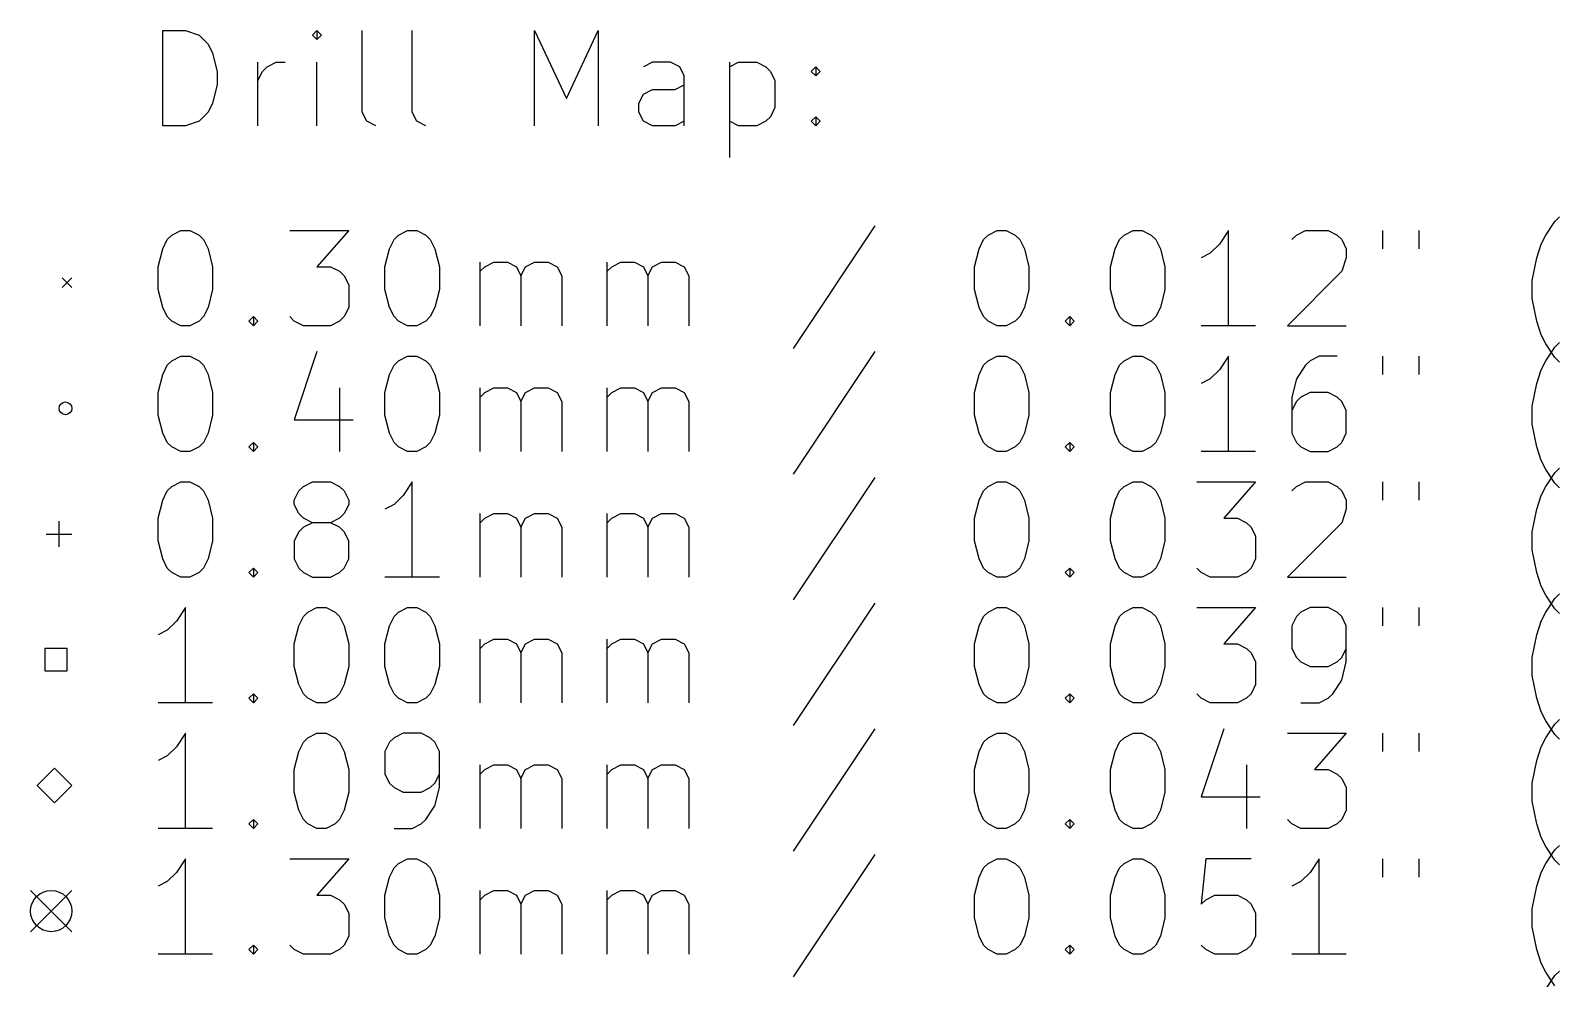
# Model space of a CAD drawing. Extents: x 77 to 225, y -213 to -36.
# Drawn here: x 79.85 to 128.02, y -182.65 to -152.78 of the extents above; entities that cross this region are included whole.
import ezdxf

# ---------------------------------------------------------------- set-up
doc = ezdxf.new("R2010")
doc.units = 0
doc.layers.add('BLACK', color=7, linetype='CONTINUOUS')

msp = doc.modelspace()

# ---------------------------------------------------------------- linework, layer by layer
at = {"layer": 'BLACK', "linetype": 'CONTINUOUS'}
for p, q in [((84.0193, -155.784), (84.0193, -152.784)), ((84.0193, -152.784), (84.7336, -152.784)), ((84.7336, -152.784), (85.1621, -152.927)), ((85.1621, -152.927), (85.4479, -153.213)), ((88.8764, -152.784), (88.7336, -152.927)), ((88.7336, -152.927), (88.8764, -153.07)), ((89.0193, -152.927), (88.8764, -152.784)), ((88.8764, -152.784), (88.8764, -153.07)), ((88.8764, -153.07), (89.0193, -152.927)), ((90.305, -155.356), (90.305, -152.784)), ((91.8764, -155.356), (91.8764, -152.784)), ((95.7336, -155.784), (95.7336, -152.784)), ((95.7336, -152.784), (96.7336, -154.927)), ((96.7336, -154.927), (97.7336, -152.784)), ((97.7336, -152.784), (97.7336, -155.784)), ((85.4479, -153.213), (85.5907, -153.498)), ((85.5907, -153.498), (85.7336, -154.07)), ((85.7336, -154.07), (85.7336, -154.498)), ((87.0193, -155.784), (87.0193, -153.784)), ((87.0193, -154.356), (87.1621, -154.07)), ((87.1621, -154.07), (87.305, -153.927)), ((87.305, -153.927), (87.5907, -153.784)), ((87.5907, -153.784), (87.8764, -153.784)), ((88.8764, -155.784), (88.8764, -153.784)), ((99.4479, -153.784), (99.1621, -153.927)), ((100.019, -153.784), (99.4479, -153.784)), ((100.305, -153.927), (100.019, -153.784)), ((100.448, -154.213), (100.305, -153.927)), ((101.876, -153.784), (101.876, -156.784)), ((101.876, -153.927), (102.162, -153.784)), ((102.162, -153.784), (102.734, -153.784)), ((102.734, -153.784), (103.019, -153.927)), ((103.019, -153.927), (103.162, -154.07)), ((103.162, -154.07), (103.305, -154.356)), ((104.448, -154.07), (104.591, -153.927)), ((104.591, -154.213), (104.448, -154.07)), ((104.591, -153.927), (104.734, -154.07)), ((104.591, -153.927), (104.591, -154.213)), ((104.734, -154.07), (104.591, -154.213)), ((85.7336, -154.498), (85.5907, -155.07)), ((100.162, -154.641), (100.448, -154.498)), ((100.448, -155.784), (100.448, -154.213)), ((103.305, -154.356), (103.305, -155.213)), ((85.5907, -155.07), (85.4479, -155.356)), ((99.0193, -155.07), (99.1621, -154.784)), ((99.0193, -155.356), (99.0193, -155.07)), ((99.1621, -154.784), (99.4479, -154.641)), ((99.4479, -154.641), (100.162, -154.641)), ((85.4479, -155.356), (85.1621, -155.641)), ((90.4479, -155.641), (90.305, -155.356)), ((92.0193, -155.641), (91.8764, -155.356)), ((99.1621, -155.641), (99.0193, -155.356)), ((103.162, -155.498), (103.019, -155.641)), ((103.305, -155.213), (103.162, -155.498)), ((104.448, -155.641), (104.591, -155.498)), ((104.591, -155.498), (104.734, -155.641)), ((104.591, -155.498), (104.591, -155.784)), ((84.7336, -155.784), (84.0193, -155.784)), ((85.1621, -155.641), (84.7336, -155.784)), ((90.7336, -155.784), (90.4479, -155.641)), ((92.305, -155.784), (92.0193, -155.641)), ((99.4479, -155.784), (99.1621, -155.641)), ((100.162, -155.784), (99.4479, -155.784)), ((100.448, -155.641), (100.162, -155.784)), ((102.162, -155.784), (101.876, -155.641)), ((102.734, -155.784), (102.162, -155.784)), ((103.019, -155.641), (102.734, -155.784)), ((104.591, -155.784), (104.448, -155.641)), ((104.734, -155.641), (104.591, -155.784)), ((106.448, -158.941), (103.876, -162.798)), ((127.591, -159.227), (127.876, -158.798)), ((127.876, -158.798), (128.019, -158.656)), ((84.0193, -159.656), (84.1621, -159.37)), ((84.1621, -159.37), (84.305, -159.227)), ((84.305, -159.227), (84.5907, -159.084)), ((84.5907, -159.084), (84.8764, -159.084)), ((84.8764, -159.084), (85.1621, -159.227)), ((85.1621, -159.227), (85.305, -159.37)), ((85.305, -159.37), (85.4479, -159.656)), ((88.0193, -159.084), (89.8764, -159.084)), ((89.8764, -159.084), (88.8764, -160.227)), ((91.1621, -159.656), (91.305, -159.37)), ((91.305, -159.37), (91.4479, -159.227)), ((91.4479, -159.227), (91.7336, -159.084)), ((91.7336, -159.084), (92.0193, -159.084)), ((92.0193, -159.084), (92.305, -159.227)), ((92.305, -159.227), (92.4479, -159.37)), ((92.4479, -159.37), (92.5907, -159.656)), ((109.734, -159.656), (109.876, -159.37)), ((109.876, -159.37), (110.019, -159.227)), ((110.019, -159.227), (110.305, -159.084)), ((110.305, -159.084), (110.591, -159.084)), ((110.591, -159.084), (110.876, -159.227)), ((110.876, -159.227), (111.019, -159.37)), ((111.019, -159.37), (111.162, -159.656)), ((114.019, -159.656), (114.162, -159.37)), ((114.162, -159.37), (114.305, -159.227)), ((114.305, -159.227), (114.591, -159.084)), ((114.591, -159.084), (114.876, -159.084)), ((114.876, -159.084), (115.162, -159.227)), ((115.162, -159.227), (115.305, -159.37)), ((115.305, -159.37), (115.448, -159.656)), ((117.591, -159.084), (117.305, -159.513)), ((117.591, -162.084), (117.591, -159.084)), ((119.591, -159.37), (119.734, -159.227)), ((119.734, -159.227), (120.019, -159.084)), ((120.019, -159.084), (120.734, -159.084)), ((120.734, -159.084), (121.019, -159.227)), ((121.019, -159.227), (121.162, -159.37)), ((121.162, -159.37), (121.305, -159.656)), ((122.448, -159.084), (122.448, -159.656)), ((123.591, -159.084), (123.591, -159.656)), ((127.448, -159.513), (127.591, -159.227)), ((83.8764, -160.227), (84.0193, -159.656)), ((85.4479, -159.656), (85.5907, -160.227)), ((91.0193, -160.227), (91.1621, -159.656)), ((92.5907, -159.656), (92.7336, -160.227)), ((109.591, -160.227), (109.734, -159.656)), ((111.162, -159.656), (111.305, -160.227)), ((113.876, -160.227), (114.019, -159.656)), ((115.448, -159.656), (115.591, -160.227)), ((117.019, -159.798), (116.734, -159.941)), ((117.305, -159.513), (117.019, -159.798)), ((121.305, -159.656), (121.305, -159.941)), ((127.305, -159.941), (127.448, -159.513)), ((83.8764, -160.941), (83.8764, -160.227)), ((85.5907, -160.227), (85.5907, -160.941)), ((88.8764, -160.227), (89.305, -160.227)), ((89.305, -160.227), (89.5907, -160.37)), ((89.5907, -160.37), (89.7336, -160.513)), ((91.0193, -160.941), (91.0193, -160.227)), ((92.7336, -160.227), (92.7336, -160.941)), ((94.0193, -162.084), (94.0193, -160.084)), ((94.0193, -160.37), (94.1621, -160.227)), ((94.1621, -160.227), (94.4479, -160.084)), ((94.4479, -160.084), (94.8764, -160.084)), ((94.8764, -160.084), (95.1621, -160.227)), ((95.1621, -160.227), (95.305, -160.513)), ((95.305, -160.513), (95.4479, -160.227)), ((95.4479, -160.227), (95.7336, -160.084)), ((95.7336, -160.084), (96.1621, -160.084)), ((96.1621, -160.084), (96.4479, -160.227)), ((96.4479, -160.227), (96.5907, -160.513)), ((98.0193, -162.084), (98.0193, -160.084)), ((98.0193, -160.37), (98.1621, -160.227)), ((98.1621, -160.227), (98.4479, -160.084)), ((98.4479, -160.084), (98.8764, -160.084)), ((98.8764, -160.084), (99.1621, -160.227)), ((99.1621, -160.227), (99.305, -160.513)), ((99.305, -160.513), (99.4479, -160.227)), ((99.4479, -160.227), (99.7336, -160.084)), ((99.7336, -160.084), (100.162, -160.084)), ((100.162, -160.084), (100.448, -160.227)), ((100.448, -160.227), (100.591, -160.513)), ((109.591, -160.941), (109.591, -160.227)), ((111.305, -160.227), (111.305, -160.941)), ((113.876, -160.941), (113.876, -160.227)), ((115.591, -160.227), (115.591, -160.941)), ((121.162, -160.37), (119.448, -162.084)), ((121.305, -159.941), (121.162, -160.37)), ((127.162, -160.656), (127.305, -159.941)), ((80.855, -160.577), (81.155, -160.877)), ((81.155, -160.577), (80.855, -160.877)), ((89.7336, -160.513), (89.8764, -160.798)), ((89.8764, -160.798), (89.8764, -161.513)), ((95.305, -160.513), (95.305, -162.084)), ((96.5907, -160.513), (96.5907, -162.084)), ((99.305, -160.513), (99.305, -162.084)), ((100.591, -160.513), (100.591, -162.084)), ((127.162, -161.227), (127.162, -160.656)), ((84.0193, -161.513), (83.8764, -160.941)), ((85.5907, -160.941), (85.4479, -161.513)), ((91.1621, -161.513), (91.0193, -160.941)), ((92.7336, -160.941), (92.5907, -161.513)), ((109.734, -161.513), (109.591, -160.941)), ((111.305, -160.941), (111.162, -161.513)), ((114.019, -161.513), (113.876, -160.941)), ((115.591, -160.941), (115.448, -161.513)), ((127.305, -161.941), (127.162, -161.227)), ((84.1621, -161.798), (84.0193, -161.513)), ((84.305, -161.941), (84.1621, -161.798)), ((85.305, -161.798), (85.1621, -161.941)), ((85.4479, -161.513), (85.305, -161.798)), ((86.7336, -161.941), (86.8764, -161.798)), ((86.8764, -161.798), (87.0193, -161.941)), ((86.8764, -161.798), (86.8764, -162.084)), ((88.1621, -161.941), (88.0193, -161.798)), ((89.7336, -161.798), (89.5907, -161.941)), ((89.8764, -161.513), (89.7336, -161.798)), ((91.305, -161.798), (91.1621, -161.513)), ((91.4479, -161.941), (91.305, -161.798)), ((92.4479, -161.798), (92.305, -161.941)), ((92.5907, -161.513), (92.4479, -161.798)), ((109.876, -161.798), (109.734, -161.513)), ((110.019, -161.941), (109.876, -161.798)), ((111.019, -161.798), (110.876, -161.941)), ((111.162, -161.513), (111.019, -161.798)), ((112.448, -161.941), (112.591, -161.798)), ((112.591, -161.798), (112.734, -161.941)), ((112.591, -161.798), (112.591, -162.084)), ((114.162, -161.798), (114.019, -161.513)), ((114.305, -161.941), (114.162, -161.798)), ((115.305, -161.798), (115.162, -161.941)), ((115.448, -161.513), (115.305, -161.798)), ((84.5907, -162.084), (84.305, -161.941)), ((84.8764, -162.084), (84.5907, -162.084)), ((85.1621, -161.941), (84.8764, -162.084)), ((86.8764, -162.084), (86.7336, -161.941)), ((87.0193, -161.941), (86.8764, -162.084)), ((88.4479, -162.084), (88.1621, -161.941)), ((89.305, -162.084), (88.4479, -162.084)), ((89.5907, -161.941), (89.305, -162.084)), ((91.7336, -162.084), (91.4479, -161.941)), ((92.0193, -162.084), (91.7336, -162.084)), ((92.305, -161.941), (92.0193, -162.084)), ((110.305, -162.084), (110.019, -161.941)), ((110.591, -162.084), (110.305, -162.084)), ((110.876, -161.941), (110.591, -162.084)), ((112.591, -162.084), (112.448, -161.941)), ((112.734, -161.941), (112.591, -162.084)), ((114.591, -162.084), (114.305, -161.941)), ((114.876, -162.084), (114.591, -162.084)), ((115.162, -161.941), (114.876, -162.084)), ((118.448, -162.084), (116.734, -162.084)), ((119.448, -162.084), (121.305, -162.084)), ((127.448, -162.37), (127.305, -161.941)), ((127.591, -162.656), (127.448, -162.37)), ((127.876, -163.084), (127.591, -162.656)), ((127.591, -163.187), (127.876, -162.758)), ((127.876, -162.758), (128.019, -162.616)), ((84.1621, -163.33), (84.305, -163.187)), ((84.305, -163.187), (84.5907, -163.044)), ((84.5907, -163.044), (84.8764, -163.044)), ((84.8764, -163.044), (85.1621, -163.187)), ((85.1621, -163.187), (85.305, -163.33)), ((88.8764, -162.901), (88.1621, -165.044)), ((91.305, -163.33), (91.4479, -163.187)), ((91.4479, -163.187), (91.7336, -163.044)), ((91.7336, -163.044), (92.0193, -163.044)), ((92.0193, -163.044), (92.305, -163.187)), ((92.305, -163.187), (92.4479, -163.33)), ((106.448, -162.901), (103.876, -166.758)), ((109.876, -163.33), (110.019, -163.187)), ((110.019, -163.187), (110.305, -163.044)), ((110.305, -163.044), (110.591, -163.044)), ((110.591, -163.044), (110.876, -163.187)), ((110.876, -163.187), (111.019, -163.33)), ((114.162, -163.33), (114.305, -163.187)), ((114.305, -163.187), (114.591, -163.044)), ((114.591, -163.044), (114.876, -163.044)), ((114.876, -163.044), (115.162, -163.187)), ((115.162, -163.187), (115.305, -163.33)), ((117.591, -163.044), (117.305, -163.473)), ((117.591, -166.044), (117.591, -163.044)), ((120.162, -163.187), (120.019, -163.33)), ((120.448, -163.044), (120.162, -163.187)), ((121.019, -163.044), (120.448, -163.044)), ((122.448, -163.044), (122.448, -163.616)), ((123.591, -163.044), (123.591, -163.616)), ((127.448, -163.473), (127.591, -163.187)), ((128.019, -163.227), (127.876, -163.084)), ((83.8764, -164.187), (84.0193, -163.616)), ((84.0193, -163.616), (84.1621, -163.33)), ((85.305, -163.33), (85.4479, -163.616)), ((85.4479, -163.616), (85.5907, -164.187)), ((91.0193, -164.187), (91.1621, -163.616)), ((91.1621, -163.616), (91.305, -163.33)), ((92.4479, -163.33), (92.5907, -163.616)), ((92.5907, -163.616), (92.7336, -164.187)), ((109.591, -164.187), (109.734, -163.616)), ((109.734, -163.616), (109.876, -163.33)), ((111.019, -163.33), (111.162, -163.616)), ((111.162, -163.616), (111.305, -164.187)), ((113.876, -164.187), (114.019, -163.616)), ((114.019, -163.616), (114.162, -163.33)), ((115.305, -163.33), (115.448, -163.616)), ((115.448, -163.616), (115.591, -164.187)), ((117.305, -163.473), (117.019, -163.758)), ((120.019, -163.33), (119.734, -163.758)), ((127.305, -163.901), (127.448, -163.473)), ((83.8764, -164.901), (83.8764, -164.187)), ((85.5907, -164.187), (85.5907, -164.901)), ((89.5907, -164.044), (89.5907, -166.044)), ((91.0193, -164.901), (91.0193, -164.187)), ((92.7336, -164.187), (92.7336, -164.901)), ((94.0193, -166.044), (94.0193, -164.044)), ((94.0193, -164.33), (94.1621, -164.187)), ((94.1621, -164.187), (94.4479, -164.044)), ((94.4479, -164.044), (94.8764, -164.044)), ((94.8764, -164.044), (95.1621, -164.187)), ((95.1621, -164.187), (95.305, -164.473)), ((95.305, -164.473), (95.4479, -164.187)), ((95.4479, -164.187), (95.7336, -164.044)), ((95.7336, -164.044), (96.1621, -164.044)), ((96.1621, -164.044), (96.4479, -164.187)), ((96.4479, -164.187), (96.5907, -164.473)), ((98.0193, -166.044), (98.0193, -164.044)), ((98.0193, -164.33), (98.1621, -164.187)), ((98.1621, -164.187), (98.4479, -164.044)), ((98.4479, -164.044), (98.8764, -164.044)), ((98.8764, -164.044), (99.1621, -164.187)), ((99.1621, -164.187), (99.305, -164.473)), ((99.305, -164.473), (99.4479, -164.187)), ((99.4479, -164.187), (99.7336, -164.044)), ((99.7336, -164.044), (100.162, -164.044)), ((100.162, -164.044), (100.448, -164.187)), ((100.448, -164.187), (100.591, -164.473)), ((109.591, -164.901), (109.591, -164.187)), ((111.305, -164.187), (111.305, -164.901)), ((113.876, -164.901), (113.876, -164.187)), ((115.591, -164.187), (115.591, -164.901)), ((117.019, -163.758), (116.734, -163.901)), ((119.734, -163.758), (119.591, -164.33)), ((120.162, -164.187), (119.876, -164.33)), ((120.734, -164.187), (120.162, -164.187)), ((121.019, -164.33), (120.734, -164.187)), ((127.162, -164.616), (127.305, -163.901)), ((95.305, -164.473), (95.305, -166.044)), ((96.5907, -164.473), (96.5907, -166.044)), ((99.305, -164.473), (99.305, -166.044)), ((100.591, -164.473), (100.591, -166.044)), ((119.591, -164.33), (119.591, -165.473)), ((119.734, -164.473), (119.591, -164.758)), ((119.876, -164.33), (119.734, -164.473)), ((121.162, -164.473), (121.019, -164.33)), ((121.305, -164.758), (121.162, -164.473)), ((127.162, -165.187), (127.162, -164.616)), ((84.0193, -165.473), (83.8764, -164.901)), ((85.5907, -164.901), (85.4479, -165.473)), ((88.1621, -165.044), (90.0193, -165.044)), ((91.1621, -165.473), (91.0193, -164.901)), ((92.7336, -164.901), (92.5907, -165.473)), ((109.734, -165.473), (109.591, -164.901)), ((111.305, -164.901), (111.162, -165.473)), ((114.019, -165.473), (113.876, -164.901)), ((115.591, -164.901), (115.448, -165.473)), ((121.305, -165.473), (121.305, -164.758)), ((127.305, -165.901), (127.162, -165.187)), ((84.1621, -165.758), (84.0193, -165.473)), ((85.4479, -165.473), (85.305, -165.758)), ((91.305, -165.758), (91.1621, -165.473)), ((92.5907, -165.473), (92.4479, -165.758)), ((109.876, -165.758), (109.734, -165.473)), ((111.162, -165.473), (111.019, -165.758)), ((114.162, -165.758), (114.019, -165.473)), ((115.448, -165.473), (115.305, -165.758)), ((119.591, -165.473), (119.734, -165.758)), ((121.162, -165.758), (121.305, -165.473)), ((84.305, -165.901), (84.1621, -165.758)), ((84.5907, -166.044), (84.305, -165.901)), ((84.8764, -166.044), (84.5907, -166.044)), ((85.1621, -165.901), (84.8764, -166.044)), ((85.305, -165.758), (85.1621, -165.901)), ((86.7336, -165.901), (86.8764, -165.758)), ((86.8764, -166.044), (86.7336, -165.901)), ((86.8764, -165.758), (87.0193, -165.901)), ((86.8764, -165.758), (86.8764, -166.044)), ((87.0193, -165.901), (86.8764, -166.044)), ((91.4479, -165.901), (91.305, -165.758)), ((91.7336, -166.044), (91.4479, -165.901)), ((92.0193, -166.044), (91.7336, -166.044)), ((92.305, -165.901), (92.0193, -166.044)), ((92.4479, -165.758), (92.305, -165.901)), ((110.019, -165.901), (109.876, -165.758)), ((110.305, -166.044), (110.019, -165.901)), ((110.591, -166.044), (110.305, -166.044)), ((110.876, -165.901), (110.591, -166.044)), ((111.019, -165.758), (110.876, -165.901)), ((112.448, -165.901), (112.591, -165.758)), ((112.591, -166.044), (112.448, -165.901)), ((112.591, -165.758), (112.734, -165.901)), ((112.591, -165.758), (112.591, -166.044)), ((112.734, -165.901), (112.591, -166.044)), ((114.305, -165.901), (114.162, -165.758)), ((114.591, -166.044), (114.305, -165.901)), ((114.876, -166.044), (114.591, -166.044)), ((115.162, -165.901), (114.876, -166.044)), ((115.305, -165.758), (115.162, -165.901)), ((118.448, -166.044), (116.734, -166.044)), ((119.734, -165.758), (119.876, -165.901)), ((119.876, -165.901), (120.162, -166.044)), ((120.162, -166.044), (120.734, -166.044)), ((120.734, -166.044), (121.019, -165.901)), ((121.019, -165.901), (121.162, -165.758)), ((127.448, -166.33), (127.305, -165.901)), ((127.591, -166.616), (127.448, -166.33)), ((127.876, -167.044), (127.591, -166.616)), ((127.876, -166.718), (128.019, -166.576)), ((84.305, -167.147), (84.5907, -167.004)), ((84.5907, -167.004), (84.8764, -167.004)), ((84.8764, -167.004), (85.1621, -167.147)), ((88.4479, -167.147), (88.7336, -167.004)), ((88.7336, -167.004), (89.305, -167.004)), ((89.305, -167.004), (89.5907, -167.147)), ((91.8764, -167.004), (91.5907, -167.433)), ((91.8764, -170.004), (91.8764, -167.004)), ((106.448, -166.861), (103.876, -170.718)), ((110.019, -167.147), (110.305, -167.004)), ((110.305, -167.004), (110.591, -167.004)), ((110.591, -167.004), (110.876, -167.147)), ((114.305, -167.147), (114.591, -167.004)), ((114.591, -167.004), (114.876, -167.004)), ((114.876, -167.004), (115.162, -167.147)), ((116.591, -167.004), (118.448, -167.004)), ((118.448, -167.004), (117.448, -168.147)), ((119.734, -167.147), (120.019, -167.004)), ((120.019, -167.004), (120.734, -167.004)), ((120.734, -167.004), (121.019, -167.147)), ((122.448, -167.004), (122.448, -167.576)), ((123.591, -167.004), (123.591, -167.576)), ((127.591, -167.147), (127.876, -166.718)), ((128.019, -167.187), (127.876, -167.044)), ((83.8764, -168.147), (84.0193, -167.576)), ((84.0193, -167.576), (84.1621, -167.29)), ((84.1621, -167.29), (84.305, -167.147)), ((85.1621, -167.147), (85.305, -167.29)), ((85.305, -167.29), (85.4479, -167.576)), ((85.4479, -167.576), (85.5907, -168.147)), ((88.1621, -167.576), (88.305, -167.29)), ((88.1621, -167.718), (88.1621, -167.576)), ((88.305, -167.29), (88.4479, -167.147)), ((89.5907, -167.147), (89.7336, -167.29)), ((89.7336, -167.29), (89.8764, -167.576)), ((89.8764, -167.576), (89.8764, -167.718)), ((91.5907, -167.433), (91.305, -167.718)), ((109.591, -168.147), (109.734, -167.576)), ((109.734, -167.576), (109.876, -167.29)), ((109.876, -167.29), (110.019, -167.147)), ((110.876, -167.147), (111.019, -167.29)), ((111.019, -167.29), (111.162, -167.576)), ((111.162, -167.576), (111.305, -168.147)), ((113.876, -168.147), (114.019, -167.576)), ((114.019, -167.576), (114.162, -167.29)), ((114.162, -167.29), (114.305, -167.147)), ((115.162, -167.147), (115.305, -167.29)), ((115.305, -167.29), (115.448, -167.576)), ((115.448, -167.576), (115.591, -168.147)), ((119.591, -167.29), (119.734, -167.147)), ((121.019, -167.147), (121.162, -167.29)), ((121.162, -167.29), (121.305, -167.576)), ((121.305, -167.576), (121.305, -167.861)), ((127.305, -167.861), (127.448, -167.433)), ((127.448, -167.433), (127.591, -167.147)), ((88.305, -168.004), (88.1621, -167.718)), ((88.4479, -168.147), (88.305, -168.004)), ((89.7336, -168.004), (89.5907, -168.147)), ((89.8764, -167.718), (89.7336, -168.004)), ((91.305, -167.718), (91.0193, -167.861)), ((94.0193, -170.004), (94.0193, -168.004)), ((94.1621, -168.147), (94.4479, -168.004)), ((94.4479, -168.004), (94.8764, -168.004)), ((94.8764, -168.004), (95.1621, -168.147)), ((95.4479, -168.147), (95.7336, -168.004)), ((95.7336, -168.004), (96.1621, -168.004)), ((96.1621, -168.004), (96.4479, -168.147)), ((98.0193, -170.004), (98.0193, -168.004)), ((98.1621, -168.147), (98.4479, -168.004)), ((98.4479, -168.004), (98.8764, -168.004)), ((98.8764, -168.004), (99.1621, -168.147)), ((99.4479, -168.147), (99.7336, -168.004)), ((99.7336, -168.004), (100.162, -168.004)), ((100.162, -168.004), (100.448, -168.147)), ((121.305, -167.861), (121.162, -168.29)), ((127.162, -168.576), (127.305, -167.861)), ((80.7486, -168.241), (80.7486, -169.053)), ((83.8764, -168.861), (83.8764, -168.147)), ((85.5907, -168.147), (85.5907, -168.861)), ((88.4479, -168.433), (88.305, -168.576)), ((88.7336, -168.29), (88.4479, -168.147)), ((88.7336, -168.29), (88.4479, -168.433)), ((89.305, -168.29), (88.7336, -168.29)), ((89.5907, -168.147), (89.305, -168.29)), ((89.5907, -168.433), (89.305, -168.29)), ((89.7336, -168.576), (89.5907, -168.433)), ((94.0193, -168.29), (94.1621, -168.147)), ((95.1621, -168.147), (95.305, -168.433)), ((95.305, -168.433), (95.4479, -168.147)), ((95.305, -168.433), (95.305, -170.004)), ((96.4479, -168.147), (96.5907, -168.433)), ((96.5907, -168.433), (96.5907, -170.004)), ((98.0193, -168.29), (98.1621, -168.147)), ((99.1621, -168.147), (99.305, -168.433)), ((99.305, -168.433), (99.4479, -168.147)), ((99.305, -168.433), (99.305, -170.004)), ((100.448, -168.147), (100.591, -168.433)), ((100.591, -168.433), (100.591, -170.004)), ((109.591, -168.861), (109.591, -168.147)), ((111.305, -168.147), (111.305, -168.861)), ((113.876, -168.861), (113.876, -168.147)), ((115.591, -168.147), (115.591, -168.861)), ((117.448, -168.147), (117.876, -168.147)), ((117.876, -168.147), (118.162, -168.29)), ((118.162, -168.29), (118.305, -168.433)), ((118.305, -168.433), (118.448, -168.718)), ((121.162, -168.29), (119.448, -170.004)), ((80.3422, -168.647), (81.155, -168.647)), ((84.0193, -169.433), (83.8764, -168.861)), ((85.5907, -168.861), (85.4479, -169.433)), ((88.305, -168.576), (88.1621, -168.861)), ((88.1621, -168.861), (88.1621, -169.433)), ((89.8764, -168.861), (89.7336, -168.576)), ((89.8764, -169.433), (89.8764, -168.861)), ((109.734, -169.433), (109.591, -168.861)), ((111.305, -168.861), (111.162, -169.433)), ((114.019, -169.433), (113.876, -168.861)), ((115.591, -168.861), (115.448, -169.433)), ((118.448, -168.718), (118.448, -169.433)), ((127.162, -169.147), (127.162, -168.576)), ((84.1621, -169.718), (84.0193, -169.433)), ((85.4479, -169.433), (85.305, -169.718)), ((88.1621, -169.433), (88.305, -169.718)), ((89.7336, -169.718), (89.8764, -169.433)), ((109.876, -169.718), (109.734, -169.433)), ((111.162, -169.433), (111.019, -169.718)), ((114.162, -169.718), (114.019, -169.433)), ((115.448, -169.433), (115.305, -169.718)), ((118.448, -169.433), (118.305, -169.718)), ((127.305, -169.861), (127.162, -169.147)), ((84.305, -169.861), (84.1621, -169.718)), ((84.5907, -170.004), (84.305, -169.861)), ((84.8764, -170.004), (84.5907, -170.004)), ((85.1621, -169.861), (84.8764, -170.004)), ((85.305, -169.718), (85.1621, -169.861)), ((86.7336, -169.861), (86.8764, -169.718)), ((86.8764, -170.004), (86.7336, -169.861)), ((86.8764, -169.718), (87.0193, -169.861)), ((86.8764, -169.718), (86.8764, -170.004)), ((87.0193, -169.861), (86.8764, -170.004)), ((88.305, -169.718), (88.4479, -169.861)), ((88.4479, -169.861), (88.7336, -170.004)), ((88.7336, -170.004), (89.305, -170.004)), ((89.305, -170.004), (89.5907, -169.861)), ((89.5907, -169.861), (89.7336, -169.718)), ((92.7336, -170.004), (91.0193, -170.004)), ((110.019, -169.861), (109.876, -169.718)), ((110.305, -170.004), (110.019, -169.861)), ((110.591, -170.004), (110.305, -170.004)), ((110.876, -169.861), (110.591, -170.004)), ((111.019, -169.718), (110.876, -169.861)), ((112.448, -169.861), (112.591, -169.718)), ((112.591, -170.004), (112.448, -169.861)), ((112.591, -169.718), (112.734, -169.861)), ((112.591, -169.718), (112.591, -170.004)), ((112.734, -169.861), (112.591, -170.004)), ((114.305, -169.861), (114.162, -169.718)), ((114.591, -170.004), (114.305, -169.861)), ((114.876, -170.004), (114.591, -170.004)), ((115.162, -169.861), (114.876, -170.004)), ((115.305, -169.718), (115.162, -169.861)), ((116.734, -169.861), (116.591, -169.718)), ((117.019, -170.004), (116.734, -169.861)), ((117.876, -170.004), (117.019, -170.004)), ((118.162, -169.861), (117.876, -170.004)), ((118.305, -169.718), (118.162, -169.861)), ((119.448, -170.004), (121.305, -170.004)), ((127.448, -170.29), (127.305, -169.861)), ((127.591, -170.576), (127.448, -170.29)), ((84.7336, -170.964), (84.4479, -171.393)), ((84.7336, -173.964), (84.7336, -170.964)), ((88.5907, -171.107), (88.8764, -170.964)), ((88.8764, -170.964), (89.1621, -170.964)), ((89.1621, -170.964), (89.4479, -171.107)), ((91.4479, -171.107), (91.7336, -170.964)), ((91.7336, -170.964), (92.0193, -170.964)), ((92.0193, -170.964), (92.305, -171.107)), ((106.448, -170.821), (103.876, -174.678)), ((110.019, -171.107), (110.305, -170.964)), ((110.305, -170.964), (110.591, -170.964)), ((110.591, -170.964), (110.876, -171.107)), ((114.305, -171.107), (114.591, -170.964)), ((114.591, -170.964), (114.876, -170.964)), ((114.876, -170.964), (115.162, -171.107)), ((116.591, -170.964), (118.448, -170.964)), ((118.448, -170.964), (117.448, -172.107)), ((120.162, -170.964), (119.876, -171.107)), ((120.734, -170.964), (120.162, -170.964)), ((121.019, -171.107), (120.734, -170.964)), ((122.448, -170.964), (122.448, -171.536)), ((123.591, -170.964), (123.591, -171.536)), ((127.876, -171.004), (127.591, -170.576)), ((127.591, -171.107), (127.876, -170.678)), ((127.876, -170.678), (128.019, -170.536)), ((84.4479, -171.393), (84.1621, -171.678)), ((88.305, -171.536), (88.4479, -171.25)), ((88.4479, -171.25), (88.5907, -171.107)), ((89.4479, -171.107), (89.5907, -171.25)), ((89.5907, -171.25), (89.7336, -171.536)), ((91.1621, -171.536), (91.305, -171.25)), ((91.305, -171.25), (91.4479, -171.107)), ((92.305, -171.107), (92.4479, -171.25)), ((92.4479, -171.25), (92.5907, -171.536)), ((109.734, -171.536), (109.876, -171.25)), ((109.876, -171.25), (110.019, -171.107)), ((110.876, -171.107), (111.019, -171.25)), ((111.019, -171.25), (111.162, -171.536)), ((114.019, -171.536), (114.162, -171.25)), ((114.162, -171.25), (114.305, -171.107)), ((115.162, -171.107), (115.305, -171.25)), ((115.305, -171.25), (115.448, -171.536)), ((119.734, -171.25), (119.591, -171.536)), ((119.876, -171.107), (119.734, -171.25)), ((121.162, -171.25), (121.019, -171.107)), ((121.305, -171.536), (121.162, -171.25)), ((127.305, -171.821), (127.448, -171.393)), ((127.448, -171.393), (127.591, -171.107)), ((128.019, -171.147), (127.876, -171.004)), ((84.1621, -171.678), (83.8764, -171.821)), ((88.1621, -172.107), (88.305, -171.536)), ((89.7336, -171.536), (89.8764, -172.107)), ((91.0193, -172.107), (91.1621, -171.536)), ((92.5907, -171.536), (92.7336, -172.107)), ((109.591, -172.107), (109.734, -171.536)), ((111.162, -171.536), (111.305, -172.107)), ((113.876, -172.107), (114.019, -171.536)), ((115.448, -171.536), (115.591, -172.107)), ((119.591, -171.536), (119.591, -172.25)), ((121.305, -172.678), (121.305, -171.536)), ((127.162, -172.536), (127.305, -171.821)), ((81.0086, -172.253), (80.3014, -172.253)), ((80.3014, -172.253), (80.3014, -172.961)), ((81.0086, -172.961), (81.0086, -172.253)), ((88.1621, -172.821), (88.1621, -172.107)), ((89.8764, -172.107), (89.8764, -172.821)), ((91.0193, -172.821), (91.0193, -172.107)), ((92.7336, -172.107), (92.7336, -172.821)), ((94.0193, -173.964), (94.0193, -171.964)), ((94.0193, -172.25), (94.1621, -172.107)), ((94.1621, -172.107), (94.4479, -171.964)), ((94.4479, -171.964), (94.8764, -171.964)), ((94.8764, -171.964), (95.1621, -172.107)), ((95.1621, -172.107), (95.305, -172.393)), ((95.305, -172.393), (95.4479, -172.107)), ((95.305, -172.393), (95.305, -173.964)), ((95.4479, -172.107), (95.7336, -171.964)), ((95.7336, -171.964), (96.1621, -171.964)), ((96.1621, -171.964), (96.4479, -172.107)), ((96.4479, -172.107), (96.5907, -172.393)), ((96.5907, -172.393), (96.5907, -173.964)), ((98.0193, -173.964), (98.0193, -171.964)), ((98.0193, -172.25), (98.1621, -172.107)), ((98.1621, -172.107), (98.4479, -171.964)), ((98.4479, -171.964), (98.8764, -171.964)), ((98.8764, -171.964), (99.1621, -172.107)), ((99.1621, -172.107), (99.305, -172.393)), ((99.305, -172.393), (99.4479, -172.107)), ((99.305, -172.393), (99.305, -173.964)), ((99.4479, -172.107), (99.7336, -171.964)), ((99.7336, -171.964), (100.162, -171.964)), ((100.162, -171.964), (100.448, -172.107)), ((100.448, -172.107), (100.591, -172.393)), ((100.591, -172.393), (100.591, -173.964)), ((109.591, -172.821), (109.591, -172.107)), ((111.305, -172.107), (111.305, -172.821)), ((113.876, -172.821), (113.876, -172.107)), ((115.591, -172.107), (115.591, -172.821)), ((117.448, -172.107), (117.876, -172.107)), ((117.876, -172.107), (118.162, -172.25)), ((118.162, -172.25), (118.305, -172.393)), ((118.305, -172.393), (118.448, -172.678)), ((119.591, -172.25), (119.734, -172.536)), ((121.162, -172.536), (121.305, -172.25)), ((88.305, -173.393), (88.1621, -172.821)), ((89.8764, -172.821), (89.7336, -173.393)), ((91.1621, -173.393), (91.0193, -172.821)), ((92.7336, -172.821), (92.5907, -173.393)), ((109.734, -173.393), (109.591, -172.821)), ((111.305, -172.821), (111.162, -173.393)), ((114.019, -173.393), (113.876, -172.821)), ((115.591, -172.821), (115.448, -173.393)), ((118.448, -172.678), (118.448, -173.393)), ((119.734, -172.536), (119.876, -172.678)), ((119.876, -172.678), (120.162, -172.821)), ((120.162, -172.821), (120.734, -172.821)), ((120.734, -172.821), (121.019, -172.678)), ((121.019, -172.678), (121.162, -172.536)), ((121.162, -173.25), (121.305, -172.678)), ((127.162, -173.107), (127.162, -172.536)), ((80.3014, -172.961), (81.0086, -172.961)), ((120.876, -173.678), (121.162, -173.25)), ((127.305, -173.821), (127.162, -173.107)), ((86.7336, -173.821), (86.8764, -173.678)), ((86.8764, -173.964), (86.7336, -173.821)), ((86.8764, -173.678), (87.0193, -173.821)), ((86.8764, -173.678), (86.8764, -173.964)), ((87.0193, -173.821), (86.8764, -173.964)), ((88.4479, -173.678), (88.305, -173.393)), ((88.5907, -173.821), (88.4479, -173.678)), ((88.8764, -173.964), (88.5907, -173.821)), ((89.4479, -173.821), (89.1621, -173.964)), ((89.5907, -173.678), (89.4479, -173.821)), ((89.7336, -173.393), (89.5907, -173.678)), ((91.305, -173.678), (91.1621, -173.393)), ((91.4479, -173.821), (91.305, -173.678)), ((91.7336, -173.964), (91.4479, -173.821)), ((92.305, -173.821), (92.0193, -173.964)), ((92.4479, -173.678), (92.305, -173.821)), ((92.5907, -173.393), (92.4479, -173.678)), ((109.876, -173.678), (109.734, -173.393)), ((110.019, -173.821), (109.876, -173.678)), ((110.305, -173.964), (110.019, -173.821)), ((110.876, -173.821), (110.591, -173.964)), ((111.019, -173.678), (110.876, -173.821)), ((111.162, -173.393), (111.019, -173.678)), ((112.448, -173.821), (112.591, -173.678)), ((112.591, -173.964), (112.448, -173.821)), ((112.591, -173.678), (112.734, -173.821)), ((112.591, -173.678), (112.591, -173.964)), ((112.734, -173.821), (112.591, -173.964)), ((114.162, -173.678), (114.019, -173.393)), ((114.305, -173.821), (114.162, -173.678)), ((114.591, -173.964), (114.305, -173.821)), ((115.162, -173.821), (114.876, -173.964)), ((115.305, -173.678), (115.162, -173.821)), ((115.448, -173.393), (115.305, -173.678)), ((116.734, -173.821), (116.591, -173.678)), ((117.019, -173.964), (116.734, -173.821)), ((118.162, -173.821), (117.876, -173.964)), ((118.305, -173.678), (118.162, -173.821)), ((118.448, -173.393), (118.305, -173.678)), ((120.448, -173.964), (120.734, -173.821)), ((120.734, -173.821), (120.876, -173.678)), ((127.448, -174.25), (127.305, -173.821)), ((85.5907, -173.964), (83.8764, -173.964)), ((89.1621, -173.964), (88.8764, -173.964)), ((92.0193, -173.964), (91.7336, -173.964)), ((110.591, -173.964), (110.305, -173.964)), ((114.876, -173.964), (114.591, -173.964)), ((117.876, -173.964), (117.019, -173.964)), ((119.876, -173.964), (120.448, -173.964)), ((127.591, -174.536), (127.448, -174.25)), ((106.448, -174.781), (103.876, -178.638)), ((117.448, -174.781), (116.734, -176.924)), ((127.876, -174.964), (127.591, -174.536)), ((127.591, -175.067), (127.876, -174.638)), ((127.876, -174.638), (128.019, -174.496)), ((84.7336, -174.924), (84.4479, -175.353)), ((84.7336, -177.924), (84.7336, -174.924)), ((88.305, -175.496), (88.4479, -175.21)), ((88.4479, -175.21), (88.5907, -175.067)), ((88.5907, -175.067), (88.8764, -174.924)), ((88.8764, -174.924), (89.1621, -174.924)), ((89.1621, -174.924), (89.4479, -175.067)), ((89.4479, -175.067), (89.5907, -175.21)), ((89.5907, -175.21), (89.7336, -175.496)), ((91.1621, -175.21), (91.0193, -175.496)), ((91.305, -175.067), (91.1621, -175.21)), ((91.5907, -174.924), (91.305, -175.067)), ((92.1621, -174.924), (91.5907, -174.924)), ((92.4479, -175.067), (92.1621, -174.924)), ((92.5907, -175.21), (92.4479, -175.067)), ((92.7336, -175.496), (92.5907, -175.21)), ((109.734, -175.496), (109.876, -175.21)), ((109.876, -175.21), (110.019, -175.067)), ((110.019, -175.067), (110.305, -174.924)), ((110.305, -174.924), (110.591, -174.924)), ((110.591, -174.924), (110.876, -175.067)), ((110.876, -175.067), (111.019, -175.21)), ((111.019, -175.21), (111.162, -175.496)), ((114.019, -175.496), (114.162, -175.21)), ((114.162, -175.21), (114.305, -175.067)), ((114.305, -175.067), (114.591, -174.924)), ((114.591, -174.924), (114.876, -174.924)), ((114.876, -174.924), (115.162, -175.067)), ((115.162, -175.067), (115.305, -175.21)), ((115.305, -175.21), (115.448, -175.496)), ((119.448, -174.924), (121.305, -174.924)), ((121.305, -174.924), (120.305, -176.067)), ((122.448, -174.924), (122.448, -175.496)), ((123.591, -174.924), (123.591, -175.496)), ((127.448, -175.353), (127.591, -175.067)), ((128.019, -175.107), (127.876, -174.964)), ((84.1621, -175.638), (83.8764, -175.781)), ((84.4479, -175.353), (84.1621, -175.638)), ((88.1621, -176.067), (88.305, -175.496)), ((89.7336, -175.496), (89.8764, -176.067)), ((91.0193, -175.496), (91.0193, -176.21)), ((92.7336, -176.638), (92.7336, -175.496)), ((109.591, -176.067), (109.734, -175.496)), ((111.162, -175.496), (111.305, -176.067)), ((113.876, -176.067), (114.019, -175.496)), ((115.448, -175.496), (115.591, -176.067)), ((127.162, -176.496), (127.305, -175.781)), ((127.305, -175.781), (127.448, -175.353)), ((80.6089, -176.021), (80.0628, -176.567)), ((81.155, -176.567), (80.6089, -176.021)), ((88.1621, -176.781), (88.1621, -176.067)), ((89.8764, -176.067), (89.8764, -176.781)), ((91.0193, -176.21), (91.1621, -176.496)), ((92.5907, -176.496), (92.7336, -176.21)), ((94.0193, -177.924), (94.0193, -175.924)), ((94.0193, -176.21), (94.1621, -176.067)), ((94.1621, -176.067), (94.4479, -175.924)), ((94.4479, -175.924), (94.8764, -175.924)), ((94.8764, -175.924), (95.1621, -176.067)), ((95.1621, -176.067), (95.305, -176.353)), ((95.305, -176.353), (95.4479, -176.067)), ((95.4479, -176.067), (95.7336, -175.924)), ((95.7336, -175.924), (96.1621, -175.924)), ((96.1621, -175.924), (96.4479, -176.067)), ((96.4479, -176.067), (96.5907, -176.353)), ((98.0193, -177.924), (98.0193, -175.924)), ((98.0193, -176.21), (98.1621, -176.067)), ((98.1621, -176.067), (98.4479, -175.924)), ((98.4479, -175.924), (98.8764, -175.924)), ((98.8764, -175.924), (99.1621, -176.067)), ((99.1621, -176.067), (99.305, -176.353)), ((99.305, -176.353), (99.4479, -176.067)), ((99.4479, -176.067), (99.7336, -175.924)), ((99.7336, -175.924), (100.162, -175.924)), ((100.162, -175.924), (100.448, -176.067)), ((100.448, -176.067), (100.591, -176.353)), ((109.591, -176.781), (109.591, -176.067)), ((111.305, -176.067), (111.305, -176.781)), ((113.876, -176.781), (113.876, -176.067)), ((115.591, -176.067), (115.591, -176.781)), ((118.162, -175.924), (118.162, -177.924)), ((120.305, -176.067), (120.734, -176.067)), ((120.734, -176.067), (121.019, -176.21)), ((121.019, -176.21), (121.162, -176.353)), ((80.0628, -176.567), (80.6089, -177.113)), ((80.6089, -177.113), (81.155, -176.567)), ((91.1621, -176.496), (91.305, -176.638)), ((91.305, -176.638), (91.5907, -176.781)), ((92.1621, -176.781), (92.4479, -176.638)), ((92.4479, -176.638), (92.5907, -176.496)), ((92.5907, -177.21), (92.7336, -176.638)), ((95.305, -176.353), (95.305, -177.924)), ((96.5907, -176.353), (96.5907, -177.924)), ((99.305, -176.353), (99.305, -177.924)), ((100.591, -176.353), (100.591, -177.924)), ((121.162, -176.353), (121.305, -176.638)), ((121.305, -176.638), (121.305, -177.353)), ((127.162, -177.067), (127.162, -176.496)), ((88.305, -177.353), (88.1621, -176.781)), ((89.8764, -176.781), (89.7336, -177.353)), ((91.5907, -176.781), (92.1621, -176.781)), ((92.305, -177.638), (92.5907, -177.21)), ((109.734, -177.353), (109.591, -176.781)), ((111.305, -176.781), (111.162, -177.353)), ((114.019, -177.353), (113.876, -176.781)), ((115.591, -176.781), (115.448, -177.353)), ((116.734, -176.924), (118.591, -176.924)), ((127.305, -177.781), (127.162, -177.067)), ((86.7336, -177.781), (86.8764, -177.638)), ((86.8764, -177.638), (87.0193, -177.781)), ((86.8764, -177.638), (86.8764, -177.924)), ((88.4479, -177.638), (88.305, -177.353)), ((88.5907, -177.781), (88.4479, -177.638)), ((89.5907, -177.638), (89.4479, -177.781)), ((89.7336, -177.353), (89.5907, -177.638)), ((92.1621, -177.781), (92.305, -177.638)), ((109.876, -177.638), (109.734, -177.353)), ((110.019, -177.781), (109.876, -177.638)), ((111.019, -177.638), (110.876, -177.781)), ((111.162, -177.353), (111.019, -177.638)), ((112.448, -177.781), (112.591, -177.638)), ((112.591, -177.638), (112.734, -177.781)), ((112.591, -177.638), (112.591, -177.924)), ((114.162, -177.638), (114.019, -177.353)), ((114.305, -177.781), (114.162, -177.638)), ((115.305, -177.638), (115.162, -177.781)), ((115.448, -177.353), (115.305, -177.638)), ((119.591, -177.781), (119.448, -177.638)), ((121.162, -177.638), (121.019, -177.781)), ((121.305, -177.353), (121.162, -177.638)), ((85.5907, -177.924), (83.8764, -177.924)), ((86.8764, -177.924), (86.7336, -177.781)), ((87.0193, -177.781), (86.8764, -177.924)), ((88.8764, -177.924), (88.5907, -177.781)), ((89.1621, -177.924), (88.8764, -177.924)), ((89.4479, -177.781), (89.1621, -177.924)), ((91.305, -177.924), (91.8764, -177.924)), ((91.8764, -177.924), (92.1621, -177.781)), ((110.305, -177.924), (110.019, -177.781)), ((110.591, -177.924), (110.305, -177.924)), ((110.876, -177.781), (110.591, -177.924)), ((112.591, -177.924), (112.448, -177.781)), ((112.734, -177.781), (112.591, -177.924)), ((114.591, -177.924), (114.305, -177.781)), ((114.876, -177.924), (114.591, -177.924)), ((115.162, -177.781), (114.876, -177.924)), ((119.876, -177.924), (119.591, -177.781)), ((120.734, -177.924), (119.876, -177.924)), ((121.019, -177.781), (120.734, -177.924)), ((127.448, -178.21), (127.305, -177.781)), ((127.591, -178.496), (127.448, -178.21)), ((127.876, -178.924), (127.591, -178.496)), ((127.591, -179.027), (127.876, -178.598)), ((127.876, -178.598), (128.019, -178.456)), ((84.7336, -178.884), (84.4479, -179.313)), ((84.7336, -181.884), (84.7336, -178.884)), ((88.0193, -178.884), (89.8764, -178.884)), ((89.8764, -178.884), (88.8764, -180.027)), ((91.1621, -179.456), (91.305, -179.17)), ((91.305, -179.17), (91.4479, -179.027)), ((91.4479, -179.027), (91.7336, -178.884)), ((91.7336, -178.884), (92.0193, -178.884)), ((92.0193, -178.884), (92.305, -179.027)), ((92.305, -179.027), (92.4479, -179.17)), ((92.4479, -179.17), (92.5907, -179.456)), ((106.448, -178.741), (103.876, -182.598)), ((109.734, -179.456), (109.876, -179.17)), ((109.876, -179.17), (110.019, -179.027)), ((110.019, -179.027), (110.305, -178.884)), ((110.305, -178.884), (110.591, -178.884)), ((110.591, -178.884), (110.876, -179.027)), ((110.876, -179.027), (111.019, -179.17)), ((111.019, -179.17), (111.162, -179.456)), ((114.019, -179.456), (114.162, -179.17)), ((114.162, -179.17), (114.305, -179.027)), ((114.305, -179.027), (114.591, -178.884)), ((114.591, -178.884), (114.876, -178.884)), ((114.876, -178.884), (115.162, -179.027)), ((115.162, -179.027), (115.305, -179.17)), ((115.305, -179.17), (115.448, -179.456)), ((116.876, -178.884), (116.734, -180.313)), ((118.305, -178.884), (116.876, -178.884)), ((120.448, -178.884), (120.162, -179.313)), ((120.448, -181.884), (120.448, -178.884)), ((122.448, -178.884), (122.448, -179.456)), ((123.591, -178.884), (123.591, -179.456)), ((127.448, -179.313), (127.591, -179.027)), ((128.019, -179.067), (127.876, -178.924)), ((84.1621, -179.598), (83.8764, -179.741)), ((84.4479, -179.313), (84.1621, -179.598)), ((91.0193, -180.027), (91.1621, -179.456)), ((92.5907, -179.456), (92.7336, -180.027)), ((109.591, -180.027), (109.734, -179.456)), ((111.162, -179.456), (111.305, -180.027)), ((113.876, -180.027), (114.019, -179.456)), ((115.448, -179.456), (115.591, -180.027)), ((119.876, -179.598), (119.591, -179.741)), ((120.162, -179.313), (119.876, -179.598)), ((127.305, -179.741), (127.448, -179.313)), ((79.855, -179.877), (81.155, -181.177)), ((81.155, -179.877), (79.855, -181.177)), ((88.8764, -180.027), (89.305, -180.027)), ((89.305, -180.027), (89.5907, -180.17)), ((91.0193, -180.741), (91.0193, -180.027)), ((92.7336, -180.027), (92.7336, -180.741)), ((94.0193, -181.884), (94.0193, -179.884)), ((94.0193, -180.17), (94.1621, -180.027)), ((94.1621, -180.027), (94.4479, -179.884)), ((94.4479, -179.884), (94.8764, -179.884)), ((94.8764, -179.884), (95.1621, -180.027)), ((95.1621, -180.027), (95.305, -180.313)), ((95.305, -180.313), (95.4479, -180.027)), ((95.4479, -180.027), (95.7336, -179.884)), ((95.7336, -179.884), (96.1621, -179.884)), ((96.1621, -179.884), (96.4479, -180.027)), ((96.4479, -180.027), (96.5907, -180.313)), ((98.0193, -181.884), (98.0193, -179.884)), ((98.0193, -180.17), (98.1621, -180.027)), ((98.1621, -180.027), (98.4479, -179.884)), ((98.4479, -179.884), (98.8764, -179.884)), ((98.8764, -179.884), (99.1621, -180.027)), ((99.1621, -180.027), (99.305, -180.313)), ((99.305, -180.313), (99.4479, -180.027)), ((99.4479, -180.027), (99.7336, -179.884)), ((99.7336, -179.884), (100.162, -179.884)), ((100.162, -179.884), (100.448, -180.027)), ((100.448, -180.027), (100.591, -180.313)), ((109.591, -180.741), (109.591, -180.027)), ((111.305, -180.027), (111.305, -180.741)), ((113.876, -180.741), (113.876, -180.027)), ((115.591, -180.027), (115.591, -180.741)), ((116.876, -180.17), (117.162, -180.027)), ((117.162, -180.027), (117.876, -180.027)), ((117.876, -180.027), (118.162, -180.17)), ((127.162, -180.456), (127.305, -179.741)), ((89.5907, -180.17), (89.7336, -180.313)), ((89.7336, -180.313), (89.8764, -180.598)), ((89.8764, -180.598), (89.8764, -181.313)), ((95.305, -180.313), (95.305, -181.884)), ((96.5907, -180.313), (96.5907, -181.884)), ((99.305, -180.313), (99.305, -181.884)), ((100.591, -180.313), (100.591, -181.884)), ((116.734, -180.313), (116.876, -180.17)), ((118.162, -180.17), (118.305, -180.313)), ((118.305, -180.313), (118.448, -180.598)), ((118.448, -180.598), (118.448, -181.313)), ((127.162, -181.027), (127.162, -180.456)), ((91.1621, -181.313), (91.0193, -180.741)), ((92.7336, -180.741), (92.5907, -181.313)), ((109.734, -181.313), (109.591, -180.741)), ((111.305, -180.741), (111.162, -181.313)), ((114.019, -181.313), (113.876, -180.741)), ((115.591, -180.741), (115.448, -181.313)), ((127.305, -181.741), (127.162, -181.027)), ((89.8764, -181.313), (89.7336, -181.598)), ((91.305, -181.598), (91.1621, -181.313)), ((92.5907, -181.313), (92.4479, -181.598)), ((109.876, -181.598), (109.734, -181.313)), ((111.162, -181.313), (111.019, -181.598)), ((114.162, -181.598), (114.019, -181.313)), ((115.448, -181.313), (115.305, -181.598)), ((118.448, -181.313), (118.305, -181.598)), ((85.5907, -181.884), (83.8764, -181.884)), ((86.7336, -181.741), (86.8764, -181.598)), ((86.8764, -181.884), (86.7336, -181.741)), ((86.8764, -181.598), (87.0193, -181.741)), ((86.8764, -181.598), (86.8764, -181.884)), ((87.0193, -181.741), (86.8764, -181.884)), ((88.1621, -181.741), (88.0193, -181.598)), ((88.4479, -181.884), (88.1621, -181.741)), ((89.305, -181.884), (88.4479, -181.884)), ((89.5907, -181.741), (89.305, -181.884)), ((89.7336, -181.598), (89.5907, -181.741)), ((91.4479, -181.741), (91.305, -181.598)), ((91.7336, -181.884), (91.4479, -181.741)), ((92.0193, -181.884), (91.7336, -181.884)), ((92.305, -181.741), (92.0193, -181.884)), ((92.4479, -181.598), (92.305, -181.741)), ((110.019, -181.741), (109.876, -181.598)), ((110.305, -181.884), (110.019, -181.741)), ((110.591, -181.884), (110.305, -181.884)), ((110.876, -181.741), (110.591, -181.884)), ((111.019, -181.598), (110.876, -181.741)), ((112.448, -181.741), (112.591, -181.598)), ((112.591, -181.884), (112.448, -181.741)), ((112.591, -181.598), (112.734, -181.741)), ((112.591, -181.598), (112.591, -181.884)), ((112.734, -181.741), (112.591, -181.884)), ((114.305, -181.741), (114.162, -181.598)), ((114.591, -181.884), (114.305, -181.741)), ((114.876, -181.884), (114.591, -181.884)), ((115.162, -181.741), (114.876, -181.884)), ((115.305, -181.598), (115.162, -181.741)), ((116.876, -181.741), (116.734, -181.598)), ((117.162, -181.884), (116.876, -181.741)), ((117.876, -181.884), (117.162, -181.884)), ((118.162, -181.741), (117.876, -181.884)), ((118.305, -181.598), (118.162, -181.741)), ((121.305, -181.884), (119.591, -181.884)), ((127.448, -182.17), (127.305, -181.741)), ((127.591, -182.456), (127.448, -182.17)), ((127.876, -182.884), (127.591, -182.456)), ((127.876, -182.558), (128.019, -182.416)), ((127.591, -182.987), (127.876, -182.558))]:
    msp.add_line(p, q, dxfattribs=at)
at = {"layer": 'BLACK'}
for centre, radius in [((80.955, -164.687), 0.2), ((80.505, -180.527), 0.65)]:
    msp.add_circle(centre, radius, dxfattribs=at)

doc.saveas('drawing.dxf')
